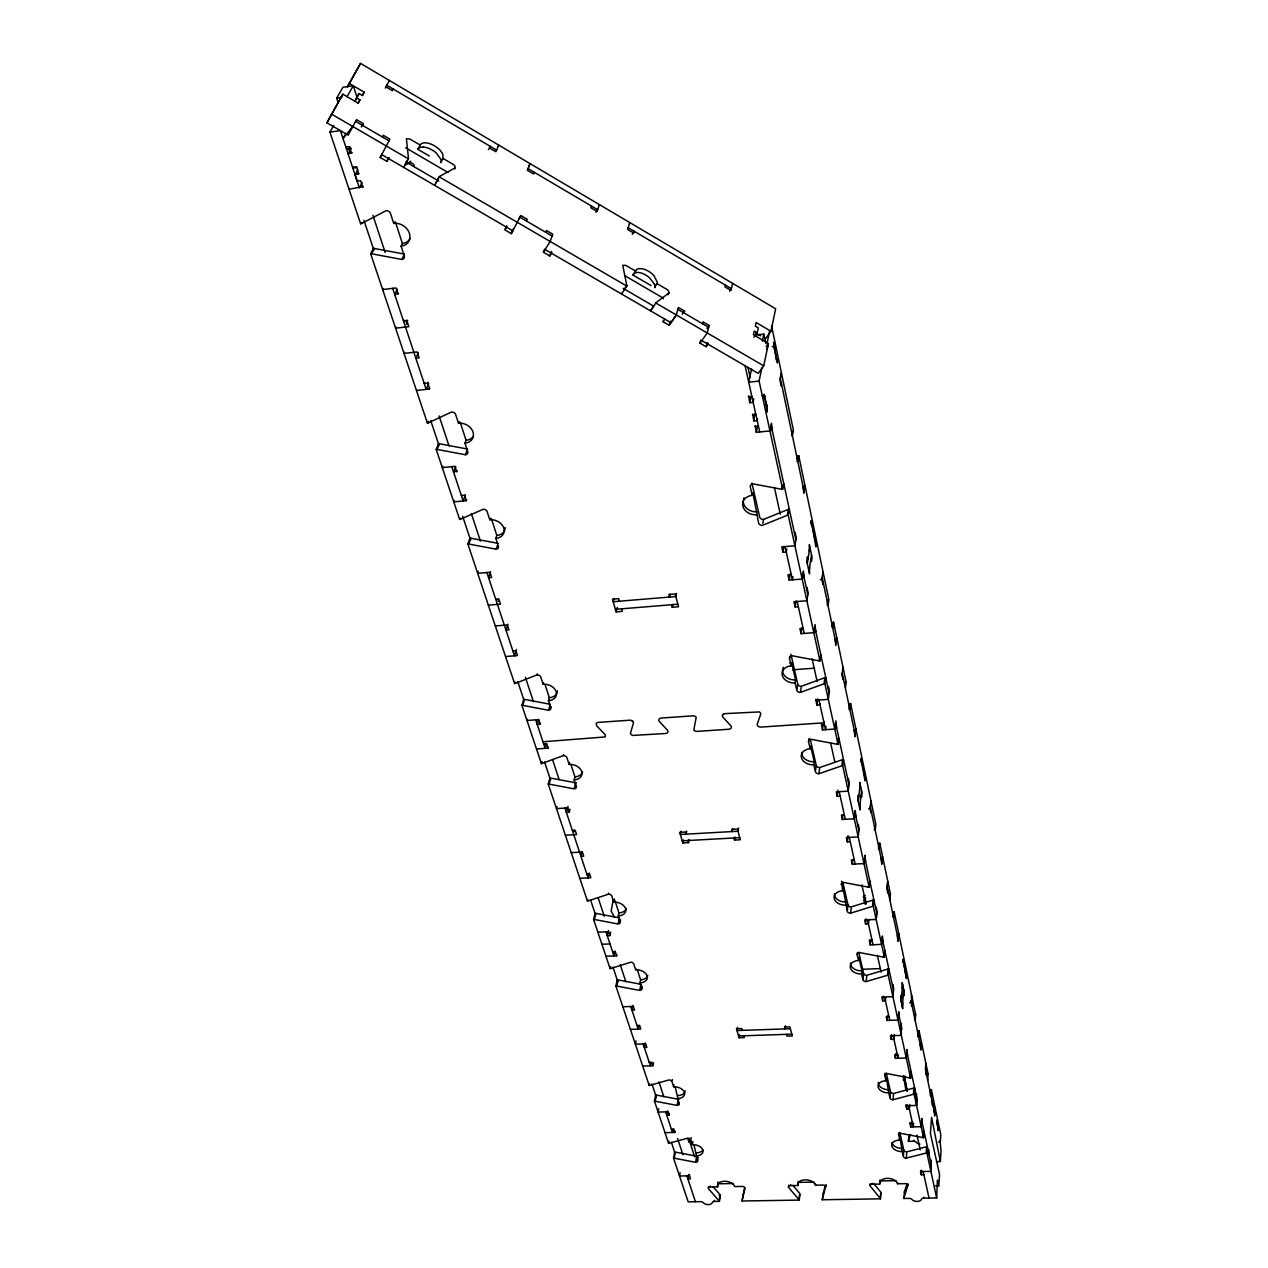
<?xml version="1.0" encoding="UTF-8"?>
<svg xmlns="http://www.w3.org/2000/svg" width="1268" height="1268" viewBox="0 0 1268 1268"><rect width="100%" height="100%" fill="white"/><g stroke="black" fill="none" stroke-linecap="round" stroke-linejoin="round"><path stroke-width="1.5" d="M654.827 286.441L654.668 287.693L657.442 282.526L653.955 275.632A12.696 6.372 35.1 0 0 642.163 268.705L638.454 268.689A12.696 6.372 35.1 0 0 635.633 271.114L633.033 275.061L651.07 285.601M936.608 1161.599L940.365 1161.52L941.062 1150.742L939.984 1140.439L940.317 1142.008L938.447 1142.056M938.383 1127.109L938.193 1130.089L936.783 1120.024L938.368 1130.612L936.989 1120.437M908.237 1184.138L903.925 1198.022A2.568 1.553 6.5 0 0 903.925 1198.482L909.283 1198.387A2.568 1.553 6.4 0 1 911.914 1199.401A5.151 3.107 6.3 0 0 917.176 1201.43A5.151 3.107 6.3 0 0 921.487 1199.259A2.584 1.553 6.2 0 1 923.659 1198.165L936.687 1197.975L937.401 1180.08L938.764 1186.388L939.54 1174.39L930.427 1133.592L931.552 1117.282L940.365 1161.52M940.317 1142.008L940.793 1134.701L931.362 1089.624A2.568 1.633 5.8 0 0 930.649 1089.719L930.427 1093.032M920.647 1170.507L920.584 1171.569L930.902 1171.378L930.775 1159.776L930.633 1161.853M928.398 1151.534L928.541 1149.458L929.095 1154.815M931.964 1100.45L932.503 1105.728L932.646 1103.731M934.136 1110.784L934.675 1116.03L935.213 1108.042L933.708 1108.089M930.902 1171.378L931.33 1165.086L921.662 1120.421M926.242 1152.026L926.623 1146.779A2.631 1.633 6 0 1 927.352 1146.7L926.908 1152.992L936.687 1197.975M930.3 1094.696L930.379 1093.698M923.659 1198.165L923.738 1197.119M931.362 1089.624L930.95 1095.615A2.568 1.633 5.8 0 0 930.236 1095.695M924.023 1131.341L923.564 1137.618A2.663 1.648 6 0 1 922.803 1137.57L923.056 1134.067M927.716 1080.225L928.144 1074.234L919.062 1030.805A2.631 1.728 5.9 0 0 918.333 1030.9L917.937 1035.893M923.865 1174.739L921.297 1174.786L921.614 1170.253M922.375 1123.781L921.804 1118.328L921.186 1126.697L910.662 1126.951L909.996 1122.529M926.131 1072.665L925.973 1074.662L925.862 1063.313L925.418 1069.289L934.817 1114.033M919.855 1144.148A5.024 3.122 6.1 0 1 917.097 1143.07L915.765 1141.85A2.504 1.553 6.2 0 0 913.642 1141.263L913.721 1140.265M906.034 1104.682L905.954 1105.728L916.574 1105.458L916.463 1093.634L916.304 1095.726M916.574 1105.458L917.049 1099.166L906.779 1051.695M921.408 1042.042L920.806 1050.031L920.235 1044.594M910.662 1126.951L911.026 1122.418M913.467 1093.254L913.879 1088.023A2.694 1.712 6.1 0 1 914.624 1087.928L914.133 1094.221L923.564 1137.618M919.062 1030.805L918.603 1036.796A2.631 1.728 5.9 0 0 917.858 1036.891M912.627 1122.465L912.548 1123.527L909.917 1123.575M913.546 1123.543L913.293 1126.887L908.601 1105.664M914.133 1094.221A2.71 1.712 6.1 0 0 913.388 1094.316L893.037 1099.736A2.694 1.712 6.5 0 1 889.993 1098.088L888.805 1092.905A9.478 6.039 6.6 0 1 878.09 1087.072A9.478 6.039 6.6 0 1 886.031 1080.716L884.826 1075.454A2.726 1.744 6.6 0 1 887.109 1073.616L909.822 1077.958A2.726 1.744 6.1 0 0 910.614 1078.006L911.106 1071.714M915.195 1020.581L915.67 1014.59L894.194 911.93A2.758 1.902 6.1 0 0 893.433 912.041L892.957 917.002M909.727 1104.539L909.362 1109.088L906.715 1109.151L905.954 1105.728M926.908 1152.992A2.631 1.633 6 0 0 926.179 1153.072L906.319 1158.096L906.731 1152.881M903.925 1198.482L904.417 1191.777L907.048 1183.757M913.642 1141.263L908.411 1141.374L908.887 1135.415A2.504 1.553 6.3 0 1 908.887 1134.971M902.23 1151.613L899.852 1136.92L899.583 1140.059A9.225 5.722 6.5 0 0 891.816 1146.018A9.225 5.722 6.5 0 0 902.23 1151.613L903.355 1156.527A2.631 1.617 6.4 0 0 906.319 1158.096M907.27 1089.386L907.111 1091.368L904.718 1077.816M906.715 1109.151L907.08 1104.618M903.434 1155.481L903.862 1150.25L899.789 1132.372M909.822 1077.958L910.25 1072.712M899.583 1140.059L898.632 1132.974M905.97 1090.353L903.371 1075.803M911.74 1004.129L911.581 1006.142L911.486 994.587M907.539 1055.261L906.937 1049.603L906.255 1057.987L895.414 1058.32L894.622 1054.738L897.332 1054.643M908.157 1185.184A2.584 1.569 6.5 0 0 905.241 1183.646L897.57 1183.773L897.665 1182.727M902.309 1006.919L903.783 989.896M898.41 1054.881L898.124 1058.225L893.132 1035.655M901.088 1025.432L901.263 1023.339L901.342 1035.385L890.405 1035.734L891.214 1039.38L893.94 1039.3L894.352 1034.577M906.24 977.977L903.054 959.147L906.493 978.5L906.509 974.981M890.088 1097.042L890.548 1091.811L886.253 1072.95M903.038 962.681L903.291 959.686M895.414 1058.32L895.826 1053.597M899.361 1017.459L898.743 1011.674L898.013 1020.058L886.998 1020.439L886.173 1016.746L888.931 1016.635M901.136 1001.403L902.61 984.38M893.037 1099.736L893.496 1094.506M891.214 1039.38L891.626 1034.672M826.15 1184.518L822.282 1199.306A2.536 1.537 7.9 0 0 822.298 1199.75L880.452 1198.846A2.568 1.553 7 0 0 880.23 1198.403L870.006 1185.834A2.584 1.569 7 0 1 872.146 1184.201L879.754 1184.074L880.04 1180.952A9.034 5.5 6.7 0 1 879.929 1180.033M888.805 1092.905L886.316 1077.578L886.031 1080.716M880.23 1198.403L880.689 1193.204M880.452 1198.846L881.006 1192.602A2.552 1.553 6.9 0 0 880.785 1192.158L873.985 1183.805M884.826 1075.454L885.016 1073.362M892.688 986.615L892.878 984.523L893.686 988.311L892.926 996.68L881.815 997.108L882.655 1000.864L885.429 1000.769L885.714 997.631M897.348 935.562L897.95 941.347L898.679 933.375L898.14 939.35L887.188 887.172L887.774 881.228L886.982 889.169L887.806 893.1L888.012 891.103M870.102 1184.787L870.197 1183.757M872.146 1184.201L872.241 1183.171M886.998 1020.439L887.441 1015.731M887.568 974.236L888.06 969.006A2.837 1.902 6.4 0 1 888.852 968.895L888.25 975.187L910.614 1078.006M893.623 917.889L894.194 911.93M888.25 975.187A2.837 1.902 6.4 0 0 887.473 975.298L866.171 981.575A2.837 1.902 6.9 0 1 862.953 979.784L861.638 974.03A9.97 6.72 7 0 1 850.305 967.658A9.97 6.72 7 0 1 858.547 960.51L857.216 954.661A2.869 1.934 7 0 1 859.577 952.585L883.511 957.134A2.869 1.95 6.4 0 0 884.351 957.181L884.953 950.905M889.867 899.947L890.437 893.988L879.818 843.236A2.837 2.013 6.4 0 0 879.041 843.363L878.518 848.308M882.655 1000.864L883.099 996.157M883.035 942.045L882.385 936.022L881.561 944.391L870.213 944.882L869.436 939.873M883.511 957.134L883.717 955.042M872.273 939.762L872.178 940.808L869.341 940.919M875.903 909.14L876.125 907.064L876.996 911.09L876.14 919.443L864.681 919.966L865.568 923.992L868.421 923.865L868.802 920.378M881.117 858.293L881.767 864.316L882.576 856.391M876.14 919.443L876.774 913.182L864.681 857.326M872.574 905.32L873.113 900.09A2.916 2.029 6.6 0 1 873.921 899.963L873.272 906.24L884.351 957.181M879.818 843.236L879.2 849.164A2.853 2.013 6.4 0 0 878.423 849.291M866.171 981.575L866.71 976.344M870.213 944.882L870.751 939.651M865.568 923.992L866.123 918.761M861.638 974.03L861.971 970.892L858.88 957.372L858.547 960.51M863.064 978.722L863.603 973.507L858.769 952.252M865.838 904.005L865.362 897.443M869.785 880.911L869.119 887.172A2.948 2.061 6.7 0 1 868.279 887.125L868.39 886.078M874.809 826.181L874.381 830.128A2.869 2.061 6.5 0 0 875.205 830.175L875.839 824.248L850.59 703.518A2.996 2.251 7 0 0 849.766 703.661M865.6 861.543L864.919 855.25L863.999 863.571L852.286 864.19L851.351 859.958L854.267 859.815M871.164 810.886L870.942 812.867L870.07 808.667L870.942 800.79M857.216 954.661L857.437 952.569M864.824 903.862L863.651 895.573M822.298 1199.75L824.786 1186.769M667.776 294.762L669.092 292.813L668.553 291.006A3.614 1.823 35.5 0 0 666.524 289.199L657.284 283.794M864.713 780.169L865.045 777.205L860.988 758.486L864.998 780.866L865.045 777.205M845.899 905.178A10.255 7.117 7.3 0 1 834.201 898.505A10.255 7.117 7.3 0 1 842.618 890.849L842.998 887.727L847.293 911.28A2.916 2.013 7.2 0 0 850.622 913.166L851.208 907.951M858.246 801.313L860.211 784.496M852.286 864.19L852.825 859.498M825.912 1186.579A2.552 1.553 7.9 0 0 822.98 1185.057L815.467 1185.184L815.578 1184.138M847.404 910.234L848.023 905.019L842.824 882.211M859.641 807.811L861.59 790.994M857.976 826.356L858.214 824.279L859.149 828.606L858.198 836.912L846.358 837.546L847.325 841.857L850.273 841.698M860.94 762.163L861.273 759.215M855.932 816.941L855.234 810.506L854.267 818.795L842.348 819.477L841.381 815.102L844.361 814.928M847.325 841.857L848.07 835.628M695.783 1161.266L696.639 1156.162L675.353 1152.089A2.536 1.553 10.4 0 0 674.624 1152.026L673.546 1158.159L688.175 1201.842L700.538 1201.636A2.504 1.49 9.9 0 1 703.169 1202.635A5.009 2.996 9.8 0 0 707.671 1204.584A5.009 2.996 9.8 0 0 711.903 1203.3L712.537 1202.08A2.504 1.49 9.7 0 1 714.28 1201.43L719.416 1201.351A2.504 1.506 9.6 0 0 719.178 1200.907L708.305 1188.576A2.52 1.522 9.8 0 1 710.239 1186.991L717.593 1186.864A8.844 5.341 9.5 0 1 724.472 1181.237A8.844 5.341 9.5 0 1 734.79 1186.563L742.192 1186.436A2.536 1.522 9.2 0 1 745.124 1187.957L742.049 1200.558A2.52 1.506 9.2 0 0 742.081 1201.002L799.22 1200.099L799.981 1193.917A2.52 1.522 8.3 0 0 799.759 1193.473L792.912 1185.406M842.618 890.849L841.619 881.181M842.348 819.477L842.919 814.817M799.22 1200.099A2.536 1.522 8.3 0 0 798.999 1199.671L788.442 1187.228A2.552 1.537 8.4 0 1 790.471 1185.612L797.952 1185.485L798.349 1182.378A8.924 5.421 8.1 0 1 798.206 1181.475M848.038 780.454L848.292 778.394L849.259 782.879L848.244 791.137L836.214 791.866L837.197 796.32L840.209 796.145M854.22 730.225L854.917 736.645L855.884 728.815M798.999 1199.671L799.632 1194.504M869.119 887.172L842.713 765.65L843.489 759.453A3.075 2.267 7.2 0 0 842.649 759.611L819.762 767.536A3.075 2.251 8 0 1 816.243 765.46L810.3 739.403M850.59 703.518L849.845 709.351A2.996 2.251 7 0 0 849.021 709.509L849.639 704.643M790.471 1185.612L790.614 1184.581M837.197 796.32L837.99 790.122M788.569 1186.182L788.696 1185.152M841.984 764.762L842.649 759.611M842.713 765.65A3.091 2.267 7.3 0 0 841.857 765.793L818.906 773.718A3.075 2.251 8 0 1 815.372 771.641L813.818 764.826A10.826 7.988 8.2 0 1 801.376 757.471A10.826 7.988 8.2 0 1 810.141 748.77L808.556 741.843A3.107 2.314 8.2 0 1 811.076 739.307L837.165 744.253L837.308 743.206M837.577 741.162L837.847 739.101M845.154 683.262L845.28 682.295A3.027 2.298 7.2 0 0 846.152 682.327L845.391 688.144M837.165 744.253A3.122 2.314 7.4 0 0 838.069 744.284L838.861 738.119M842.998 667.237L841.968 675.004L842.935 679.648L843.204 677.698M836.595 727.594L835.85 720.874L834.756 729.068L822.441 729.892L821.537 724.171M836.848 637.836L835.77 645.555L835.041 638.834M818.906 773.718L819.619 768.566M825.975 726.405L825.516 729.686L818.97 700.047M785.431 1025.78L785.003 1028.887L784.512 1027.08L789.885 1026.89L792.294 1035.956L786.937 1036.146L786.461 1034.339M815.514 770.611L816.243 765.46M828.115 688.445L828.4 686.4L829.43 691.219L828.305 699.381L815.863 700.253L816.925 705.04L820.031 704.834L820.174 703.803M822.441 729.892L823.154 724.757M824.152 721.809L824.01 722.823L760.895 727.087A3.122 2.33 9.7 0 1 757.313 723.933L760.752 714.027A3.138 2.346 9.9 0 0 759.326 711.919L724.852 713.63L722.57 714.914A3.122 2.33 10.8 0 0 722.982 717.181L730.78 725.724A3.107 2.314 10.7 0 1 728.91 729.243L697.099 731.382A3.091 2.298 11.6 0 1 693.818 729.988L696.227 717.26A3.107 2.314 11.7 0 0 692.914 715.849L661.167 718.037A3.091 2.298 12.6 0 0 659.408 721.555L667.333 730.019A3.091 2.282 12.4 0 1 665.573 733.506L632.7 735.44A3.075 2.267 13.3 0 1 630.497 733.078L633.35 723.346A3.091 2.282 13.5 0 0 632.986 721.619L631.924 720.715A3.091 2.282 13.5 0 0 629.673 720.224L598.369 722.38A3.075 2.267 14.3 0 0 596.198 723.632L596.721 725.867L604.757 734.267A3.059 2.251 14.1 0 1 604.947 736.962L542.973 741.78M824.152 682.786L824.882 677.683A3.186 2.425 7.8 0 1 825.753 677.524L824.882 683.642L838.069 744.284M832.046 627.2L832.6 623.365M832.759 628.009L833.583 622.239A3.091 2.409 7.6 0 0 832.727 622.398M813.818 764.826L814.246 761.735L810.585 745.695L810.141 748.77M742.081 1201.002L744.474 1188.116M815.863 700.253L816.006 699.239M816.925 705.04L817.812 698.906M824.882 683.642A3.186 2.425 7.8 0 0 824.01 683.801L800.409 692.407A3.17 2.409 8.6 0 1 796.764 690.22L795.099 682.961A11.174 8.511 8.9 0 1 782.213 675.21A11.174 8.511 8.9 0 1 791.184 665.859L789.504 658.472A3.218 2.457 8.9 0 1 792.088 655.762L819.001 660.834L819.16 659.82M827.275 604.456L827.972 599.669M819.001 660.834A3.218 2.473 8.1 0 0 819.936 660.882L820.824 654.779M808.556 741.843L809.063 738.42M815.815 631.638L815.023 624.585L813.802 632.684L801.059 633.667L799.934 628.611L803.12 628.357M823.217 582.519L822.932 584.437L821.87 579.444L823.027 571.805M800.409 692.407L801.202 687.304M719.178 1200.907L719.97 1195.803M719.416 1201.351L720.367 1195.217A2.504 1.506 9.6 0 0 720.129 1194.773L712.917 1186.579M743.825 1035.766L744.348 1037.573L739.054 1037.747L739.529 1034.64M795.099 682.961L795.575 679.902L791.676 662.815A11.158 8.511 8.9 0 0 789.901 663.069M714.28 1201.43L714.439 1200.4M717.593 1186.864L718.084 1183.789A8.828 5.341 9.5 0 1 717.973 1181.998M796.922 689.206L797.715 684.102L790.915 654.256M806.686 589.525L807.003 587.512L808.128 592.695L806.86 600.731L793.974 601.777L795.115 606.928L798.333 606.675M737.485 1027.254L736.962 1030.551L790.376 1028.728M801.059 633.667L802.026 627.597M815.53 545.906L815.974 543.069L811.124 520.625L815.958 546.873L815.974 543.069M791.184 665.859L791.676 662.815M708.463 1187.561L708.622 1186.531M710.239 1186.991L710.413 1185.96M808.952 571.25L811.552 555.019M811.013 524.429L811.472 521.592M789.504 658.472L789.837 656.444M804.245 578.24L803.436 570.996L802.137 579.016L789.156 580.094L787.983 574.832L791.232 574.562M807.288 563.467L809.903 547.253M795.115 606.928L796.114 600.889M673.546 1158.159A2.552 1.553 10.4 0 1 674.275 1158.207L695.609 1162.296A2.552 1.553 10.1 0 0 697.558 1160.648L694.103 1145.273M697.558 1160.648L698.129 1157.24M688.683 1174.406L687.906 1179.002L690.347 1178.955L689.491 1174.802M792.928 576.623L792.405 579.825L785.066 546.619M690.949 1138.696L691.123 1137.665M794.751 534.414L795.099 532.433L796.256 537.822L794.909 545.763L781.785 546.904L782.974 552.277L786.255 551.992L786.762 548.996M802.993 486.246L803.801 493.442L805.069 485.961M696.005 1155.861A8.971 5.5 10.1 0 0 702.884 1150.044A8.971 5.5 10.1 0 0 692.36 1144.592L692.883 1141.517M789.156 580.094L790.186 574.087M738.594 827.956L738.024 831.237L680.377 834.471L681.043 831.206M680.092 1172.741L679.521 1176.007L689.316 1175.816M782.974 552.277L784.036 546.302M732.761 828.464L732.222 831.554L731.652 829.399L737.453 829.082L740.29 839.765L734.505 840.098L735.044 837.007M756.647 514.729A11.872 9.637 11.1 0 1 742.858 506.106A11.872 9.637 11.1 0 1 752.209 495.376L752.812 492.428L758.692 523.43A3.376 2.726 10.7 0 0 762.433 525.364L787.317 515.268L788.189 510.322M797.176 459.587L797.841 455.878A3.265 2.71 9.4 0 1 798.729 455.672L828.876 599.701L828.036 605.454A3.122 2.457 7.8 0 1 827.354 605.438M674.275 1158.207L675.178 1153.103M819.936 660.882L788.236 515.062L789.282 509.134A3.392 2.758 9.6 0 0 788.363 509.34L763.558 519.436A3.36 2.726 10.7 0 1 759.659 517.011L751.924 483.013M798.729 455.672L797.746 461.251A3.281 2.71 9.4 0 0 796.859 461.441M677.286 1104.38L678.206 1099.261A2.615 1.633 10.5 0 0 679.093 1099.118M673.07 1129.217L672.484 1132.483L665.652 1111.878M678.206 1099.261L656.364 1095.076A2.599 1.633 10.9 0 0 655.619 1095.029L654.462 1101.163A2.615 1.633 10.9 0 1 655.207 1101.226L677.096 1105.411A2.615 1.633 10.5 0 0 679.093 1103.667L679.268 1102.637M665.003 1132.657L674.972 1132.435L675.162 1131.405M692.36 1144.592L690.775 1139.726A2.568 1.585 10.2 0 0 687.747 1138.157L669.235 1143.165A2.568 1.569 10.6 0 1 668.553 1143.245L668.918 1141.2M679.093 1103.667L675.194 1086.834M667.57 1110.768L666.746 1115.19L669.266 1115.127L669.456 1114.112M781.833 488.275L782.197 486.31M791.739 434.242L792.294 431.168M752.225 495.376L750.307 487.007A3.408 2.79 11.3 0 1 753.002 483.885L781.643 489.258A3.439 2.821 10 0 0 782.641 489.289L783.719 483.393M677.445 1098.611A9.209 5.801 10.6 0 0 684.451 1092.43A9.209 5.801 10.6 0 0 673.609 1086.739L673.974 1084.679M672.135 1080.574L672.325 1079.543M658.71 1108.787L658.108 1112.068L668.173 1111.798L669.266 1115.127M655.207 1101.226L656.174 1096.107M762.813 523.383L763.558 519.436M673.609 1086.739L671.945 1081.604A2.647 1.664 10.7 0 0 668.822 1079.971L649.898 1085.376A2.631 1.664 11.1 0 1 649.2 1085.471L649.501 1083.934M642.702 1066.071L652.957 1065.754L653.559 1062.695M651.023 1062.568L650.389 1065.833L643.13 1043.944M686.717 831.063L686.115 834.138L685.497 831.998L679.759 832.331L682.834 842.951L688.54 842.634L689.142 839.559M772.355 430.93L771.467 423.195L769.945 430.93L756.314 432.293L755.221 425.477M781.532 383.982L781.167 385.821L779.963 380.067L781.405 372.808L771.53 325.654M645.222 1042.867L644.303 1047.479L646.886 1047.384L645.729 1043.849L635.379 1044.198L636.045 1040.933M682.834 842.951L683.436 839.876M766.775 410.769L767.362 407.884L764.144 394.332L767.314 411.973L766.696 404.809M776.745 361.237C768.677 310.391 778.964 380.321 777.3 358.527M638.882 1025.828L638.216 1029.109L630.719 1006.491M639.912 989.405L640.958 984.285L617.991 979.91A2.742 1.807 12.1 0 0 617.215 979.863L615.883 985.997A2.742 1.807 12.1 0 1 616.676 986.044L639.706 990.435A2.758 1.807 11.6 0 0 641.751 988.469L642.163 986.425M756.314 432.293L757.503 426.476M764.097 398.421L764.683 395.553L762.116 395.806M774.193 349.065L774.748 346.37L772.244 346.639M641.751 988.469L639.944 982.89L640.578 979.799L637.455 970.178M757.519 419.153L757.218 420.596L753.794 420.944L752.685 414.097M767.029 349.286L767.806 345.625M701.822 340.632L758.201 373.378L763.716 365.85L768.392 343.517L753.43 334.752L754.238 331.059L757.234 332.818L753.969 337.32M765.523 338.714L770.96 331.233L775.651 308.79L360.508 63.4L347.305 86.763M753.794 420.944L754.682 413.685M632.89 1005.524L631.924 1010.136L634.555 1010.041L633.35 1006.38L622.842 1006.776M639.944 982.89A9.684 6.419 11.7 0 0 647.155 975.932A9.684 6.419 11.7 0 0 635.68 969.735L635.886 968.704M782.641 489.289L759.104 381.066L761.846 367.974M767.172 342.645L769.549 331.313M753.636 398.564L753.192 402.368L749.753 402.733L748.627 395.806M762.322 341.171L763.827 334.15L755.316 335.085M749.753 402.733L750.973 396.963M751.544 369.083L748.722 382.159L759.104 381.066M757.234 332.818L758.296 327.921L755.316 326.161L756.124 322.516L770.96 331.233M616.676 986.044L617.77 980.925M615.043 951.016L613.95 955.913L605.977 931.821M605.93 956.262L616.628 955.803L616.866 954.772M618.308 922.977L619.45 917.874L595.833 913.372A2.821 1.918 12.9 0 0 595.025 913.325L593.598 919.443L610.066 968.609A2.774 1.839 12.3 0 0 610.796 968.498L630.529 962.269A2.774 1.854 11.9 0 1 633.826 964.06L635.68 969.735M593.598 919.443A2.821 1.918 12.9 0 1 594.407 919.49L618.087 923.992A2.837 1.918 12.4 0 0 620.163 921.899L620.623 919.855M610.066 968.609L610.526 966.565M620.163 921.899L618.245 915.987L618.942 912.928L614.932 900.565M608.418 930.601L607.261 935.705L609.956 935.578L610.732 932.17M613.284 899.694L611.144 911.01L614.52 917.366M618.245 915.987A9.97 6.784 12.5 0 0 625.584 908.57A9.97 6.784 12.5 0 0 613.744 902.087L614.441 899.012M670.201 594.074L669.504 597.069L668.822 594.502L675.131 593.979L678.523 606.77L672.246 607.293L672.928 604.297M676.541 593.361L675.812 596.546L613.205 601.714L614.045 598.544M576.211 782.736A2.98 2.14 14.4 0 1 575.704 782.816L550.772 778.092A2.98 2.124 15 0 0 549.916 778.045L548.267 784.099L587.433 901.057A2.853 1.95 13.2 0 0 588.193 900.93L608.386 894.194L608.624 893.179M594.407 919.49L595.595 914.386M587.433 901.057L587.813 899.519M589.271 873.018L588.098 877.9L564.957 808.096M732.65 283.366L730.954 290.42L725.027 286.917L725.454 285.157M582.075 851.763L580.95 856.328L583.724 856.185L582.361 852.033L571.218 852.635M708.194 343.248L706.165 346.735L700.031 343.184L700.824 340.046M700.031 343.184L707.211 332.945L709.097 325.432L702.963 321.866L702.488 323.72M706.165 346.735L707.179 342.661M574.388 787.856L575.704 782.816M567.969 806.321L566.384 812.392L569.221 812.233L569.998 809.19M548.267 784.099A2.996 2.124 15 0 1 549.123 784.131L574.119 788.87A2.996 2.14 14.4 0 0 576.274 786.509L576.544 785.494M454.721 168.85L454.927 166.013A3.788 1.886 32.1 0 0 452.85 164.174L443.087 158.452L442.786 154.094L440.297 150.432A13.266 6.609 31.8 0 0 427.823 143.125L425.604 142.824A13.266 6.609 31.8 0 0 420.184 145.043L417.854 149.307L429.313 155.996M621.605 608.814L622.334 611.35L616.137 611.858L617.31 607.388M576.274 786.509L574.135 779.899L574.927 776.872L571.028 764.794M574.135 779.899A10.54 7.576 14.5 0 0 581.695 771.499A10.54 7.576 14.5 0 0 569.094 764.366L569.633 762.353M557.017 806.575L556.478 808.604L567.795 807.922L569.221 812.233M684.023 312.958L684.514 311.088L678.348 307.49L676.319 314.939L669.235 325.305L663.037 321.707L663.307 320.772M548.838 709.272L550.264 704.263L524.556 699.397A3.075 2.267 16.5 0 0 523.684 699.365L521.909 705.357L541.388 763.574A3.027 2.171 15.4 0 0 542.181 763.415L563.293 755.601L563.578 754.587M549.123 784.131L550.486 779.091M669.235 325.305L670.344 321.248M546.524 743.555L545.161 748.374L535.714 719.844M541.388 763.574L541.959 761.545M536.507 748.96L548.061 748.183L548.347 747.185M521.909 705.357A3.091 2.267 16.4 0 1 522.765 705.388L548.553 710.27A3.091 2.267 15.8 0 0 550.74 707.734L551.025 706.736M550.74 707.734L548.458 700.713L549.313 697.717A10.873 8.036 16 0 0 557.349 690.775M538.678 719.447L537.236 724.456L540.152 724.25L540.437 723.251M548.458 700.713A10.889 8.036 16 0 0 556.161 691.694A10.889 8.036 16 0 0 543.116 684.197L543.544 682.691M527.314 719.257L526.965 720.462L538.631 719.653L540.152 724.25M498.134 543.37L470.856 538.234A3.297 2.552 20.4 0 0 469.952 538.203L467.876 544.02L514.586 683.531A3.122 2.298 17 0 0 515.41 683.373L537.046 674.877L537.331 673.879M522.765 705.388L524.255 700.396M514.586 683.531L515.046 682.041M516.456 649.485L514.491 655.825L486.896 572.55M507.866 624.221L505.98 630.133L508.991 629.895L507.359 624.95L495.297 625.916M910.487 1134.48L908.411 1140.915A2.504 1.553 6.3 0 0 908.411 1141.374M629.419 223.881L629.847 222.597L627.628 229.46L633.715 233.058L634.269 231.331L632.241 234.453M490.573 571.836L488.592 577.701L491.667 577.431L489.955 572.28L477.687 573.358L478.369 571.393M467.876 544.02A3.313 2.552 20.4 0 1 468.795 544.051L496.153 549.202L497.484 545.303M496.153 549.202A3.297 2.552 19.6 0 0 498.403 546.302L495.836 538.393L496.834 535.461A11.602 9.034 20 0 0 505.171 527.504M599.399 204.608L597.022 211.407L590.872 207.778L591.474 206.066M495.836 538.393A11.618 9.034 20 0 0 503.776 528.059A11.618 9.034 20 0 0 489.797 519.753L490.304 518.295M469.144 543.069L470.856 538.234M454.293 500.432L453.754 501.874L466.307 500.67L466.656 499.703M489.797 519.753L486.975 511.194A3.344 2.615 20.6 0 0 483.171 509.292L460.49 519.214A3.344 2.599 21.2 0 1 459.634 519.404L459.983 518.438M460.49 519.214L460.839 518.247M465.435 494.821L463.169 500.971L451.788 466.672M551.849 252.38L549.837 255.977L543.449 252.269L544.59 249.257M549.837 255.977L551.517 251.46M459.634 519.404L436.192 449.411A3.439 2.71 23.3 0 1 437.143 449.443L465.435 454.752L466.862 450.933M545.747 232.298L546.429 230.507L552.816 234.231L550.122 241.443L543.449 252.269M455.814 466.481L453.627 472.203L457.162 470.935M465.435 454.752A3.424 2.71 22.5 0 0 467.718 451.63L464.976 443.166L466.053 440.313L460.205 422.228M464.976 443.166A12.062 9.621 23.1 0 0 473.027 432.039A12.062 9.621 23.1 0 0 458.509 423.227L459.064 421.8M442.833 466.18L442.278 467.607L454.974 466.355L456.797 471.902M526.505 221.06L527.203 219.285L520.783 215.528L518.818 218.825M436.192 449.411L438.443 443.721A3.424 2.71 23.4 0 1 439.394 443.752L467.575 449.046M437.508 448.492L439.394 443.752M506.899 226.259L504.902 229.888L511.353 233.645L520.783 215.528M511.353 233.645L513.16 229.159M534.24 172.29L533.559 173.954L527.314 170.277L530.04 163.604L528.502 167.344M505.266 229.001L506.487 226.021M458.509 423.227L455.481 414.081A3.471 2.774 23.8 0 0 451.535 412.052L428.251 422.878A3.471 2.758 24.4 0 1 427.379 423.1L428.14 421.198M428.251 422.878L428.632 421.927M416.443 390.449L429.44 389.038L429.82 388.103M429.44 389.038L427.887 382.223M428.663 383.411L426.175 389.387L392.684 288.343M424.621 382.587L424.241 383.522L427.49 383.158M418.266 352.742L415.872 358.289L419.153 357.925L417.172 351.933L404.032 353.407L404.524 352.298M498.245 146.375L498.784 145.138L495.899 151.732L489.575 148.007L490.32 146.359L488.434 149.656M403.906 319.996L403.493 320.915L406.806 320.535L408.835 326.653L395.584 328.19L396.091 327.096M397.296 289.167L394.76 294.604L398.532 293.288M427.379 423.1L370.684 253.822A3.709 3.043 31.1 0 1 371.698 253.822L401.893 259.464L403.589 255.882M383.174 288.47L382.651 289.548L396.044 287.947L398.104 294.208M401.893 259.464A3.709 3.059 30.4 0 0 404.254 255.851L401.116 246.198L402.4 243.504A13.06 10.826 31.4 0 0 409.992 238.764M401.116 246.198A13.076 10.826 31.4 0 0 409.406 233.296A13.076 10.826 31.4 0 0 393.746 223.422L394.396 222.09M372.142 252.934L374.329 248.465L404.429 254.091M370.684 253.822L373.331 248.449A3.693 3.027 31.2 0 1 374.329 248.465M406.457 164.634L410.689 161.179M361.38 127.022L363.187 123.551L356.482 119.652L348.209 135.169L326.938 122.806L342.804 94.181L358.067 103.136L359.922 99.823L356.609 97.89L359.066 93.515L362.363 95.449L364.201 92.184L349.065 83.292M342.804 94.181L326.938 122.806M360.508 63.4L347.527 86.985M393.746 223.422L390.29 212.976A3.772 3.122 32.4 0 0 386.043 210.71L361.554 223.501A3.788 3.107 32.8 0 1 360.619 223.77L361.301 222.439M361.554 223.501L361.998 222.629M354.818 101.345L356.609 97.89M355.516 100.441L359.066 93.515M358.131 103.294L359.922 99.823M362.426 95.639L364.201 92.184M382.159 153.761L380.21 157.501L386.867 161.369L388.8 157.612M388.848 157.644L386.867 161.369M385.298 88.094L386.788 85.257L496.612 150.084M382.334 136.976L383.237 135.264L389.894 139.147L380.21 157.501M349.065 189.249L363.298 186.539M362.125 182.64L359.383 187.87L340.41 130.636L329.918 132.094L360.619 223.77M362.838 187.426L360.619 180.706L357.164 181.165L355.072 174.841L358.987 173.51M355.072 174.841L357.845 169.627M358.527 174.382L356.752 166.742M353.518 166.774L352.821 168.073L356.292 167.614M393.27 89.077L392.398 90.678L385.916 86.842L389.387 80.47M350.618 148.007A2.901 0.999 80.1 0 0 349.318 147.912A2.901 0.999 80.1 0 0 349.588 151.463L348.129 153.888L352.076 152.556M405.031 164.729L407.361 160.45M420.184 145.043L409.707 138.957L406.378 138.767L408.518 158.468A3.915 1.965 31.3 0 1 408.407 158.88L403.763 167.439A3.899 1.981 31.3 0 0 403.874 167.027L403.874 166.869M362.252 125.263L363.187 123.551M345.895 133.441L343.042 138.561L352.71 126.451M443.087 158.452L440.741 162.669L441.058 161.464A13.251 6.625 31.8 0 0 440.757 159.182L436.192 152.905A13.251 6.625 31.8 0 0 427.807 148.007L426.65 147.643A12.934 6.451 31.8 0 0 423.29 147.056M455.307 167.788L439.441 176.474L434.829 184.859M436.002 182.735L438.363 178.503M329.918 132.094L333.706 125.437M347.067 96.669L353.296 85.764L342.978 87.254L336.67 98.159L338.397 103.374M595.96 212.342L597.624 209.696L527.995 168.596M624.205 289.437L626.804 285.474L622.778 265.345L625.726 265.361L635.633 271.114M626.804 285.474L626.82 285.633A3.725 1.902 34.8 0 1 626.772 286.077L621.574 294.002A3.725 1.902 34.8 0 0 621.621 293.558L621.605 293.399M653.495 306.476L650.864 310.391A3.693 1.886 35.4 0 0 650.579 310.85L655.841 303.02A3.709 1.886 35.4 0 1 656.031 302.656L669.092 292.813M663.037 321.707L664.797 319.124M676.319 314.939L670.994 322.722L545.113 249.574M682.39 314.195L684.514 311.088M729.623 291.18L731.382 288.66L628.183 227.733M706.942 328.507L709.097 325.432M766.205 346.513L768.392 343.517M722.57 714.914L723.457 714.027M824.882 677.683L801.36 686.289A3.17 2.409 8.6 0 1 797.715 684.102M873.113 900.09L851.335 906.905A2.901 2.013 7.1 0 1 848.023 905.019M850.622 913.166L872.463 906.366A2.932 2.029 6.6 0 1 873.272 906.24M888.06 969.006L866.821 975.298A2.821 1.902 6.9 0 1 863.603 973.507M913.879 1088.023L893.591 1093.46A2.694 1.712 6.5 0 1 890.548 1091.811M926.623 1146.779L906.81 1151.835A2.615 1.617 6.4 0 1 903.862 1150.25M336.67 98.159L341.869 97.414M345.847 147.04L349.334 146.565L351.601 153.412M347.48 149.212L350.951 148.736M347.527 149.355L350.998 148.879M748.421 396.773L751.861 396.409M752.495 415.064L755.918 414.715M755.015 426.444L758.423 426.111M461.362 495.534L464.516 495.233L466.307 500.67M495.772 599.336L498.815 599.082L500.48 604.123L488.339 605.137M820.317 579.571L821.87 579.444M615.408 609.322L677.841 604.234M512.874 650.959L515.87 650.738L517.471 655.588L505.536 656.507M792.579 669.789L814.531 668.173M543.671 743.856L546.571 743.666L548.061 748.183M821.395 725.201L824.485 724.995M868.643 808.762L870.07 808.667M572.391 830.508L575.196 830.35L576.591 834.566L565.385 835.216M682.216 840.842L739.719 837.657M586.751 873.81L589.509 873.668L590.856 877.757L579.825 878.328M597.862 932.186L608.672 931.695L609.956 935.578M601.92 944.28L609.987 943.931M612.682 952.094L615.376 951.967L616.628 955.803M862.494 969.291L880.246 968.578M909.505 1002.608L910.82 1002.56M637.027 1025.511L639.627 1025.416L640.816 1029.014L630.418 1029.378M738.531 1035.956L791.818 1034.165M649.248 1062.362L651.815 1062.283L652.957 1065.754M671.406 1129.217L673.894 1129.154L674.972 1132.435M718.084 1183.789L733.348 1183.52M798.349 1182.378L813.882 1182.109M880.04 1180.952L895.858 1180.682M935.562 1185.834L937.48 1185.802M719.083 1195.233L720.367 1195.217M868.279 887.125L843.632 882.449A2.948 2.061 7.3 0 0 841.207 884.652M922.803 1137.57L900.676 1133.338A2.647 1.648 6.4 0 0 898.457 1135.066M405.934 161.987L438.855 181.134M623.174 288.391L653.242 305.889M381.731 154.633L512.985 230.903M405.712 147.801L448.143 172.575M624.506 275.505L661.294 296.981A3.614 1.823 35.4 0 1 663.307 298.788M355.547 121.332L389.007 140.859M520.07 217.319L552.151 236.022M677.841 309.344L708.622 327.303M331.392 114.025L408.407 158.88M439.172 176.807L626.772 286.077M655.841 303.02L763.716 365.85M755.665 332.929L760.594 335.814M631.924 720.715L632.986 721.619M654.32 284.08L649.596 277.835A12.759 6.435 35.1 0 0 641.751 273.175L640.609 272.874A12.49 6.292 35.1 0 0 637.503 272.462L635.141 272.858A12.49 6.292 35.1 0 0 634 273.555A12.759 6.435 35.1 0 0 633.033 275.061M615.883 985.997L649.2 1085.471M654.462 1101.163L668.553 1143.245M363.964 220.347L373.854 250.034M430.755 420.691L438.902 445.084M462.63 516.25L470.618 540.216M517.788 681.677L524.049 700.459M544.558 761.941L550.597 780.089M590.634 900.153L595.532 914.83M612.935 967.04L617.928 982.018M651.926 1083.934L656.269 1096.994M671.406 1142.357L674.988 1153.135M372.919 215.322L385.187 252.491M439.124 415.92L449.046 445.987M471.331 513.54L480.477 541.23M525.38 677.27L533.448 701.711M552.531 759.564L559.125 779.551M598.195 897.903L604.25 916.288M620.274 964.837L625.837 981.701M658.9 1081.842L663.83 1096.788M677.635 1138.601L682.961 1154.783M686.86 1175.864L695.435 1201.715M694.69 1156.844L689.285 1140.217L688.952 1142.214L687.922 1139.044M353.296 85.764L357.211 97.905M395.457 222.027L402.4 243.504M491.366 518.564L496.834 535.461M545.177 684.879L549.313 697.717M543.116 684.197L540.786 677.049A3.122 2.33 16.4 0 0 537.046 674.877M569.094 764.366L566.923 757.662A3.027 2.187 14.9 0 0 563.293 755.601M613.744 902.087L611.794 896.064A2.869 1.965 12.7 0 0 608.386 894.194M616.137 611.858L612.476 599.162L618.705 598.639L619.434 601.191M739.054 1037.747L736.454 1028.728L741.764 1028.554L742.287 1030.361M687.938 840.51L688.54 842.634M498.403 601.428L498.102 599.178M574.562 831.681L574.309 830.128M671.564 604.741L672.246 607.293M733.934 837.958L734.505 840.098M920.584 1171.569L921.297 1174.786M745.093 365.77L759.722 431.944M797.192 601.507L804.245 633.414M839.21 791.676L845.328 819.302M849.322 837.387L855.203 864.031M867.534 919.839L873.05 944.755M884.589 996.997L889.756 1020.344M923.152 1171.521L929.032 1198.086M748.041 367.72L750.149 377.278M774.399 487.435L780.295 514.222M812.122 658.853L817.131 681.55M830.714 743.302L834.867 762.147M861.875 884.826L866.06 903.83M877.408 955.406L881.086 972.096M904.116 1076.69L907.08 1090.163M916.954 1135.05L920.219 1149.854M771.087 425.113L795.924 539.803M803.12 572.993L807.811 594.692M814.722 626.614L829.161 693.247M835.58 722.918L849.005 784.94M854.997 812.582L858.911 830.667M882.179 938.114L893.496 990.403M898.568 1013.766L901.881 1029.093M807.922 559.568L807.367 556.953L806.733 560.868L809.507 573.849L809.586 567.335M858.721 797.255L858.262 795.084L857.786 799.141L860.1 809.983L860.116 803.754M901.485 997.298L901.088 995.459L900.74 999.564L902.705 1008.757L902.658 1002.814M763.827 334.15L765.824 343.612M809.269 551.136L809.349 544.669L812.091 557.603L811.472 561.47L810.934 558.903M859.752 788.506L859.752 782.324L862.05 793.15L861.59 797.16L861.13 795.004M902.261 988.438L902.214 982.541L904.163 991.719L903.815 995.792L903.434 993.953M804.118 491.572L780.327 378.244L781.405 372.808L793.419 430.264L792.405 435.796A3.313 2.774 9.9 0 1 791.929 435.812M822.171 577.526L836.04 643.621M842.221 673.054L855.155 734.679M870.276 806.702L881.957 862.319M910.995 1000.563L920.948 1048.034M833.583 622.239L846.152 682.327M626.36 908.364A9.954 6.784 12.5 0 1 618.942 912.928M647.837 975.536A9.668 6.419 11.7 0 1 640.578 979.799M861.971 970.892A9.954 6.72 7 0 1 850.574 962.872M846.263 902.055A10.239 7.117 7.3 0 1 834.487 893.623M582.646 771.657A10.524 7.576 14.5 0 1 574.927 776.872M814.246 761.735A10.81 7.988 8.2 0 1 801.693 752.431M685.196 1090.829A9.193 5.801 10.6 0 1 678 1095.536M702.979 1150.092A8.955 5.5 10.1 0 1 696.528 1152.786M902.483 1148.475A9.225 5.722 6.5 0 1 892.006 1142.42M889.09 1089.767A9.462 6.039 6.6 0 1 878.328 1082.444M822.995 1193.553A2.536 1.537 7.8 0 1 822.98 1193.109M742.985 1194.852A2.504 1.506 9.2 0 1 742.953 1194.408M904.417 1192.221A2.568 1.553 6.5 0 1 904.417 1191.777M797.952 1185.485A8.939 5.421 8.1 0 1 805.18 1179.811A8.939 5.421 8.1 0 1 815.467 1185.184M879.754 1184.074A9.05 5.5 6.7 0 1 887.331 1178.352A9.05 5.5 6.7 0 1 897.57 1183.773M787.317 515.268A3.408 2.758 9.6 0 1 788.236 515.062M757.218 511.765A11.856 9.637 11.1 0 1 743.27 500.781M743.539 499.212A11.856 9.637 11.1 0 1 744.126 497.722M473.297 436.271A12.046 9.621 23.1 0 1 466.053 440.313M795.575 679.902A11.158 8.511 8.9 0 1 782.578 670.059M782.847 668.68A11.158 8.511 8.9 0 1 783.418 667.38M890.437 893.988A2.79 1.95 6.2 0 1 889.629 893.94M863.429 897.554A2.79 1.934 6.8 0 1 865.251 895.525M863.492 900.565A9.684 6.705 6.8 0 1 865.045 900.407M915.67 1014.59A2.647 1.759 5.9 0 1 914.91 1014.543M928.144 1074.234A2.584 1.664 5.8 0 1 927.59 1074.218M903.212 1077.8A2.584 1.664 6.2 0 1 904.94 1076.104M903.117 1079.924A8.987 5.738 6.2 0 1 904.56 1079.813M654.51 284.175A12.759 6.435 35.1 0 1 655.017 286.536M417.854 149.307A13.377 6.673 31.8 0 1 419.106 147.928A13.251 6.625 31.8 0 1 423.306 147.056M409.865 162.827A3.645 3.075 34 0 1 414.208 165.617M406.743 324.291A2.694 0.903 82 0 1 406.505 320.915A2.694 0.903 82 0 1 407.662 320.788M355.801 166.869A2.885 0.983 80.3 0 1 354.85 166.821"/></g></svg>
